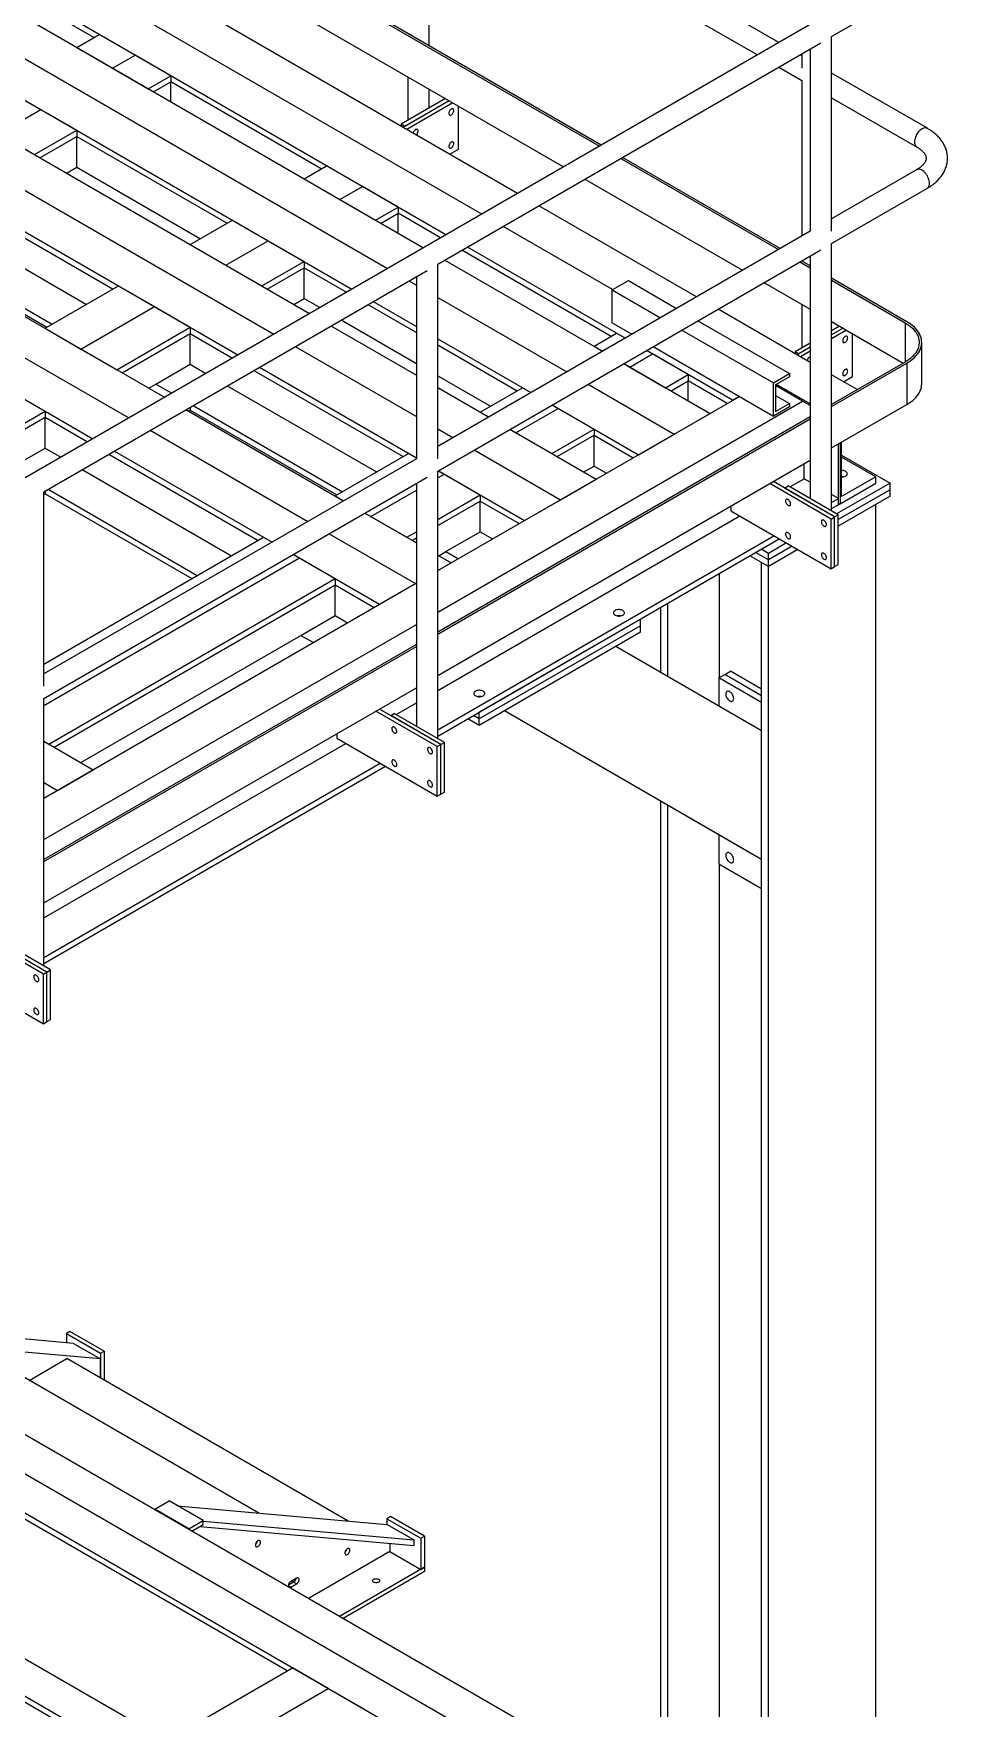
# Model space of a CAD drawing. Header units: millimetres. Extents: x 0 to 16187, y -20471 to 6290.
# Drawn here: x 3577.2 to 3649.4, y 1681.5 to 1813.7 of the extents above; entities that cross this region are included whole.
import ezdxf

# ---------------------------------------------------------------- set-up
doc = ezdxf.new("R2010")
doc.units = ezdxf.units.MM

msp = doc.modelspace()

# ---------------------------------------------------------------- linework, layer by layer
at = {"color": 7, "linetype": 'Continuous', "lineweight": 25}
for p, q in [((3526.53138, 1859.90276), (3621.93151, 1804.82944)), ((3622.07293, 1804.91108), (3526.6728, 1859.9844)), ((3526.53138, 1856.6366), (3619.10262, 1803.19636)), ((3615.47074, 1801.09971), (3523.84437, 1853.99449)), ((3612.64231, 1799.4669), (3521.01594, 1852.36167)), ((3609.81389, 1797.83408), (3523.84437, 1847.46323)), ((3522.06246, 1846.43455), (3608.03198, 1796.80541)), ((3519.23404, 1844.80174), (3605.20355, 1795.17259)), ((3516.40561, 1843.16892), (3602.37512, 1793.53978)), ((3513.06806, 1841.2422), (3599.03758, 1791.61305)), ((3510.23964, 1839.60938), (3596.20915, 1789.98024)), ((3507.41121, 1837.97656), (3593.38072, 1788.34742)), ((3501.61293, 1834.62929), (3587.58245, 1785.00015)), ((3498.78451, 1832.99647), (3584.75402, 1783.36733)), ((3495.95608, 1831.36366), (3581.92559, 1781.73451)), ((3636.10235, 1813.01009), (3608.49085, 1828.94986)), ((3607.64692, 1827.48797), (3634.41421, 1812.03555)), ((3608.49085, 1812.75185), (3608.49085, 1827.00078)), ((3581.99676, 1813.40264), (3565.02627, 1823.1995)), ((3646.99639, 1819.29908), (3467.58925, 1715.72955)), ((3640.27586, 1813.47033), (3647.84032, 1817.83719)), ((3580.63919, 1812.61893), (3582.4211, 1813.6476)), ((3585.24952, 1812.01479), (3582.4211, 1813.6476)), ((3609.16317, 1795.50935), (3639.4318, 1812.98306)), ((3640.27586, 1798.11413), (3640.27586, 1813.47033)), ((3580.63919, 1812.61893), (3583.46762, 1810.98611)), ((3583.46762, 1810.98611), (3585.24952, 1812.01479)), ((3588.07795, 1810.38197), (3585.24952, 1812.01479)), ((3637.91555, 1811.96335), (3637.79048, 1812.03555)), ((3637.91555, 1812.10774), (3637.91555, 1810.98889)), ((3638.58786, 1812.49586), (3638.58786, 1798.11413)), ((3583.46762, 1810.98611), (3586.29604, 1809.3533)), ((3586.29604, 1809.3533), (3588.07795, 1810.38197)), ((3588.07795, 1810.38197), (3588.07795, 1809.89205)), ((3606.80285, 1810.29687), (3606.80285, 1806.85528)), ((3636.10235, 1811.06101), (3637.91555, 1810.01427)), ((3647.84032, 1806.2339), (3640.27586, 1810.60077)), ((3574.98233, 1809.3533), (3577.81076, 1807.72048)), ((3586.72038, 1809.10833), (3588.07795, 1809.89205)), ((3588.07795, 1808.32462), (3588.07795, 1809.89205)), ((3599.95728, 1803.03426), (3588.07795, 1809.89205)), ((3608.49085, 1807.82975), (3608.49085, 1809.3224)), ((3637.91555, 1810.01427), (3637.91555, 1797.72601)), ((3574.47322, 1805.79376), (3577.81076, 1807.72048)), ((3577.81076, 1807.72048), (3580.63919, 1806.08766)), ((3609.78367, 1808.57607), (3606.27888, 1806.5528)), ((3610.06651, 1808.41279), (3606.43463, 1806.31615)), ((3610.06651, 1808.41279), (3606.56172, 1806.38952)), ((3610.34935, 1808.24951), (3606.71747, 1806.15287)), ((3610.80436, 1804.59279), (3610.80436, 1807.98684)), ((3640.27586, 1808.65168), (3646.99639, 1804.77201)), ((3606.56172, 1806.38952), (3606.27888, 1806.5528)), ((3606.27888, 1806.5528), (3606.27888, 1806.40606)), ((3574.47322, 1805.79376), (3577.30164, 1804.16094)), ((3577.30164, 1804.16094), (3580.63919, 1806.08766)), ((3577.72598, 1803.91598), (3580.63919, 1805.59774)), ((3580.63919, 1806.08766), (3580.63919, 1805.59774)), ((3580.63919, 1803.16394), (3580.63919, 1805.59774)), ((3580.63919, 1805.59774), (3592.51851, 1798.73995)), ((3610.11213, 1804.19317), (3610.80436, 1804.59279)), ((3623.61965, 1803.8549), (3636.07595, 1796.66403)), ((3636.21737, 1796.74567), (3623.76107, 1803.93654)), ((3579.83394, 1802.69908), (3580.63919, 1803.16394)), ((3580.63919, 1803.16394), (3590.41055, 1797.52305)), ((3598.5997, 1802.25054), (3600.38161, 1803.27922)), ((3603.21004, 1801.6464), (3600.38161, 1803.27922)), ((3646.99639, 1802.96827), (3640.27586, 1799.08859)), ((3598.5997, 1802.25054), (3601.42813, 1800.61773)), ((3601.42813, 1800.61773), (3603.21004, 1801.6464)), ((3606.03846, 1800.01359), (3603.21004, 1801.6464)), ((3620.79076, 1802.22182), (3633.24706, 1795.03095)), ((3640.27586, 1797.13951), (3647.84032, 1801.50638)), ((3571.64479, 1800.40538), (3583.52412, 1793.54759)), ((3601.42813, 1800.61773), (3604.25655, 1798.98491)), ((3604.25655, 1798.98491), (3606.03846, 1800.01359)), ((3606.03846, 1800.01359), (3606.03846, 1799.52366)), ((3629.61517, 1792.93431), (3617.15888, 1800.12517)), ((3589.6053, 1797.05819), (3592.94285, 1798.98491)), ((3592.94285, 1798.98491), (3595.77127, 1797.3521)), ((3604.68089, 1798.73995), (3606.03846, 1799.52366)), ((3606.03846, 1797.95624), (3606.03846, 1799.52366)), ((3609.38955, 1797.58912), (3606.03846, 1799.52366)), ((3622.97989, 1793.49914), (3614.33045, 1798.49236)), ((3571.64479, 1797.97158), (3581.41616, 1792.3307)), ((3589.6053, 1797.05819), (3592.43373, 1795.42537)), ((3592.43373, 1795.42537), (3595.77127, 1797.3521)), ((3595.77127, 1797.3521), (3598.5997, 1795.71928)), ((3638.58786, 1798.11413), (3609.16317, 1781.12761)), ((3640.27586, 1776.01955), (3640.27586, 1797.13951)), ((3568.94364, 1796.41224), (3578.71501, 1790.77136)), ((3595.26216, 1793.79256), (3598.5997, 1795.71928)), ((3598.5997, 1795.71928), (3598.5997, 1795.22936)), ((3609.16317, 1779.17853), (3639.4318, 1796.65224)), ((3609.72011, 1795.83087), (3622.17641, 1788.64)), ((3622.86754, 1789.80845), (3611.07769, 1796.61458)), ((3623.95832, 1789.66867), (3611.50202, 1796.85954)), ((3637.76408, 1795.68949), (3638.58786, 1795.21393)), ((3638.58786, 1795.37721), (3637.9055, 1795.77113)), ((3637.91555, 1795.77693), (3637.91555, 1795.76533)), ((3638.58786, 1796.16505), (3638.58786, 1776.99401)), ((3571.64479, 1794.36298), (3578.29067, 1790.52639)), ((3578.05047, 1777.54837), (3608.3191, 1795.02208)), ((3592.43373, 1795.42537), (3595.26216, 1793.79256)), ((3595.68649, 1793.54759), (3598.5997, 1795.22936)), ((3598.5997, 1792.79556), (3598.5997, 1795.22936)), ((3598.5997, 1795.22936), (3601.95079, 1793.29481)), ((3607.47517, 1794.53489), (3607.47517, 1780.15315)), ((3609.16317, 1780.15315), (3609.16317, 1795.50935)), ((3646.22476, 1790.96853), (3640.27586, 1794.40275)), ((3578.15017, 1790.44528), (3583.94845, 1793.79256)), ((3583.94845, 1793.79256), (3586.77688, 1792.15974)), ((3606.89169, 1794.19805), (3607.47517, 1793.86122)), ((3622.95246, 1793.4833), (3624.22525, 1794.21807)), ((3622.95246, 1793.4833), (3626.75931, 1791.28565)), ((3622.95246, 1790.87037), (3622.95246, 1793.4833)), ((3624.22525, 1794.21807), (3628.03211, 1792.02042)), ((3634.9352, 1794.05641), (3638.58786, 1791.94777)), ((3640.27586, 1794.23947), (3646.08334, 1790.88689)), ((3580.9786, 1788.81247), (3586.77688, 1792.15974)), ((3586.77688, 1792.15974), (3589.6053, 1790.52692)), ((3597.79445, 1792.3307), (3598.5997, 1792.79556)), ((3598.5997, 1792.79556), (3599.84283, 1792.07791)), ((3603.63893, 1792.32027), (3607.47517, 1790.10566)), ((3604.06326, 1792.56523), (3607.47517, 1790.59558)), ((3609.16317, 1792.88675), (3619.34798, 1787.00718)), ((3638.58786, 1787.75448), (3631.30331, 1791.95977)), ((3637.91555, 1792.33589), (3637.91555, 1788.89431)), ((3578.15017, 1790.44528), (3580.9786, 1788.81247)), ((3583.80703, 1787.17965), (3589.6053, 1790.52692)), ((3589.6053, 1790.52692), (3589.6053, 1790.037)), ((3600.72572, 1790.63851), (3607.47517, 1786.74214)), ((3601.53097, 1791.10337), (3607.47517, 1787.67186)), ((3622.95246, 1790.87037), (3624.4962, 1789.97919)), ((3629.72024, 1791.04588), (3636.95317, 1786.8704)), ((3640.27586, 1790.97331), (3645.94145, 1787.70263)), ((3640.89637, 1790.6151), (3640.27586, 1790.25689)), ((3641.17921, 1790.45181), (3640.27586, 1789.93032)), ((3646.08334, 1790.88689), (3646.08334, 1787.78454)), ((3584.23136, 1786.93469), (3589.6053, 1790.037)), ((3589.6053, 1787.6032), (3589.6053, 1790.037)), ((3589.6053, 1790.037), (3592.95639, 1788.10246)), ((3609.16317, 1789.62112), (3616.51956, 1785.37437)), ((3609.16317, 1789.1312), (3615.42877, 1785.51414)), ((3621.50996, 1789.02473), (3623.29187, 1790.05341)), ((3623.95832, 1789.66867), (3623.29187, 1790.05341)), ((3628.44745, 1790.31111), (3635.68038, 1786.13563)), ((3638.58786, 1789.28243), (3637.39158, 1788.59182)), ((3641.46205, 1790.28853), (3640.27586, 1789.60376)), ((3641.91706, 1786.63181), (3641.91706, 1790.02586)), ((3647.39633, 1786.06955), (3647.39633, 1789.33571)), ((3580.9786, 1788.81247), (3583.80703, 1787.17965)), ((3597.89729, 1789.0057), (3607.47517, 1783.4765)), ((3621.50996, 1789.02473), (3622.17641, 1788.64)), ((3624.33839, 1787.39192), (3626.1203, 1788.42059)), ((3626.1203, 1788.42059), (3625.64646, 1788.69413)), ((3632.45597, 1784.76308), (3625.64646, 1788.69413)), ((3628.94872, 1786.78778), (3626.1203, 1788.42059)), ((3626.18434, 1789.00465), (3635.68038, 1783.5227)), ((3637.67442, 1788.42854), (3637.39158, 1788.59182)), ((3637.39158, 1788.59182), (3637.39158, 1788.44508)), ((3638.58786, 1788.95586), (3637.54733, 1788.35517)), ((3638.58786, 1788.95586), (3637.67442, 1788.42854)), ((3638.58786, 1788.6293), (3637.83017, 1788.19189)), ((3646.08334, 1787.78454), (3640.27586, 1784.43195)), ((3586.90415, 1786.04386), (3589.6053, 1787.6032)), ((3589.6053, 1787.6032), (3590.84843, 1786.88556)), ((3594.64453, 1787.12792), (3606.43437, 1780.32178)), ((3595.06886, 1787.37288), (3607.47517, 1780.21087)), ((3609.16317, 1786.6974), (3613.32081, 1784.29724)), ((3623.86455, 1787.66546), (3624.33839, 1787.39192)), ((3623.86455, 1787.66546), (3630.67406, 1783.73441)), ((3624.33839, 1787.39192), (3627.16681, 1785.7591)), ((3627.16681, 1785.7591), (3628.94872, 1786.78778)), ((3628.94872, 1786.78778), (3628.94872, 1786.29785)), ((3635.68038, 1786.13563), (3636.95317, 1786.8704)), ((3636.95317, 1786.6091), (3635.85009, 1785.97231)), ((3636.95317, 1786.8704), (3636.95317, 1786.6091)), ((3640.27586, 1784.26867), (3646.22476, 1787.7029)), ((3642.30957, 1785.60599), (3640.27586, 1786.78002)), ((3641.22483, 1786.23219), (3641.91706, 1786.63181)), ((3646.22476, 1787.7029), (3646.22476, 1784.43673)), ((3575.32175, 1785.54683), (3578.15017, 1783.91402)), ((3586.33932, 1785.71779), (3586.90415, 1786.04386)), ((3586.90415, 1786.04386), (3588.14728, 1785.32622)), ((3592.53657, 1785.91102), (3604.32641, 1779.10488)), ((3609.16317, 1785.76768), (3613.18201, 1783.44764)), ((3612.51556, 1783.83238), (3615.85311, 1785.7591)), ((3615.85311, 1785.7591), (3616.51956, 1785.37437)), ((3621.03612, 1786.03264), (3627.84564, 1782.10159)), ((3627.59115, 1785.51414), (3628.94872, 1786.29785)), ((3628.94872, 1784.73043), (3628.94872, 1786.29785)), ((3632.03164, 1784.51812), (3628.94872, 1786.29785)), ((3635.68038, 1783.5227), (3635.68038, 1786.13563)), ((3635.85009, 1785.97231), (3635.85009, 1783.88196)), ((3638.58786, 1784.3419), (3635.85009, 1785.92238)), ((3637.98555, 1784.68961), (3635.85009, 1785.92238)), ((3635.85009, 1785.15556), (3636.95317, 1784.51876)), ((3638.58786, 1784.48885), (3635.93412, 1786.02082)), ((3555.52276, 1770.85149), (3578.15017, 1783.91402)), ((3578.15017, 1783.91402), (3578.15017, 1783.42409)), ((3589.27059, 1784.02561), (3601.72688, 1776.83474)), ((3589.4648, 1783.91349), (3589.6053, 1783.9946)), ((3589.6053, 1784.21883), (3589.6053, 1783.9946)), ((3589.6053, 1783.9946), (3601.20093, 1777.30058)), ((3589.83542, 1784.35168), (3601.62527, 1777.54554)), ((3609.16317, 1771.31643), (3632.99386, 1785.0736)), ((3609.16317, 1768.0508), (3637.98555, 1784.68961)), ((3612.51556, 1783.83238), (3613.18201, 1783.44764)), ((3615.34399, 1782.19956), (3618.68153, 1784.12628)), ((3618.20769, 1784.39983), (3618.68153, 1784.12628)), ((3618.20769, 1784.39983), (3625.01721, 1780.46878)), ((3618.68153, 1784.12628), (3621.50996, 1782.49347)), ((3632.99386, 1785.0736), (3632.45597, 1784.76308)), ((3636.95317, 1784.25747), (3635.68038, 1783.5227)), ((3635.85009, 1783.88196), (3636.95317, 1784.51876)), ((3636.95317, 1784.51876), (3636.95317, 1784.25747)), ((3638.58786, 1784.3419), (3637.98555, 1784.68961)), ((3640.27586, 1781.00251), (3646.22476, 1784.43673)), ((3555.94709, 1770.60653), (3578.15017, 1783.42409)), ((3578.15017, 1780.9903), (3578.15017, 1783.42409)), ((3578.15017, 1783.42409), (3581.50126, 1781.48955)), ((3638.58786, 1783.45749), (3609.16317, 1766.47098)), ((3609.16317, 1766.30769), (3638.58786, 1783.29421)), ((3609.16317, 1782.50204), (3610.35359, 1781.81483)), ((3614.87015, 1782.4731), (3615.34399, 1782.19956)), ((3614.87015, 1782.4731), (3621.67967, 1778.54205)), ((3618.17242, 1780.56675), (3621.50996, 1782.49347)), ((3621.50996, 1782.49347), (3621.50996, 1782.00354)), ((3627.84564, 1782.10159), (3630.67406, 1783.73441)), ((3586.44216, 1782.39279), (3598.89846, 1775.20192)), ((3615.34399, 1782.19956), (3618.17242, 1780.56675)), ((3618.59675, 1780.32178), (3621.50996, 1782.00354)), ((3621.50996, 1779.56975), (3621.50996, 1782.00354)), ((3621.50996, 1782.00354), (3624.59288, 1780.22381)), ((3625.01721, 1780.46878), (3627.84564, 1782.10159)), ((3640.81398, 1776.52446), (3640.81398, 1781.31315)), ((3640.94125, 1781.38663), (3640.94125, 1776.59794)), ((3641.06853, 1777.16134), (3641.06853, 1781.46011)), ((3575.44902, 1779.43096), (3578.15017, 1780.9903)), ((3607.47517, 1780.15315), (3578.05047, 1763.16663)), ((3578.15017, 1780.9903), (3579.3933, 1780.27265)), ((3583.1894, 1780.51501), (3594.97924, 1773.70888)), ((3583.61373, 1780.75997), (3596.07003, 1773.56911)), ((3601.06043, 1777.21947), (3606.85871, 1780.56675)), ((3606.85871, 1780.56675), (3607.47517, 1780.21087)), ((3609.16317, 1763.04153), (3638.58786, 1780.02805)), ((3612.04172, 1780.84029), (3618.85124, 1776.90924)), ((3641.06853, 1780.44322), (3644.90105, 1778.23076)), ((3643.76968, 1778.72068), (3641.06853, 1780.28002)), ((3578.05047, 1761.21755), (3608.3191, 1778.69126)), ((3581.08144, 1779.29811), (3592.87129, 1772.49198)), ((3609.16317, 1758.05857), (3609.16317, 1779.17853)), ((3609.16317, 1778.63145), (3609.68713, 1778.93393)), ((3609.2133, 1779.20747), (3609.68713, 1778.93393)), ((3609.2133, 1779.20747), (3616.02281, 1775.27642)), ((3609.68713, 1778.93393), (3612.51556, 1777.30111)), ((3618.85124, 1776.90924), (3621.67967, 1778.54205)), ((3620.70471, 1779.10488), (3621.50996, 1779.56975)), ((3621.50996, 1779.56975), (3622.48492, 1779.00691)), ((3636.98212, 1777.92099), (3638.11283, 1778.57373)), ((3638.11283, 1778.57373), (3638.11283, 1779.75382)), ((3638.58786, 1778.29949), (3638.11283, 1778.57373)), ((3643.76968, 1778.72068), (3641.06853, 1777.16134)), ((3643.76968, 1778.23076), (3643.76968, 1778.72068)), ((3578.05047, 1762.19217), (3578.05047, 1777.54837)), ((3578.05047, 1777.32413), (3578.15017, 1777.38169)), ((3578.15017, 1777.60593), (3578.15017, 1777.38169)), ((3578.15017, 1777.38169), (3589.7458, 1770.68768)), ((3578.38029, 1777.73877), (3590.17014, 1770.93264)), ((3601.06043, 1777.21947), (3601.72688, 1776.83474)), ((3603.88886, 1775.58666), (3607.47517, 1777.65699)), ((3607.47517, 1778.20407), (3607.47517, 1759.03303)), ((3609.16317, 1775.36582), (3612.51556, 1777.30111)), ((3612.51556, 1777.30111), (3612.51556, 1776.81119)), ((3640.23415, 1775.39051), (3635.39434, 1778.18447)), ((3640.51699, 1775.55379), (3635.67718, 1778.34775)), ((3636.55719, 1777.83973), (3636.84004, 1778.00301)), ((3640.51699, 1775.55379), (3636.55719, 1777.83973)), ((3640.79983, 1775.71707), (3636.84004, 1778.00301)), ((3640.81398, 1777.01439), (3640.27586, 1777.32503)), ((3644.90105, 1778.23076), (3640.67329, 1775.79012)), ((3644.90105, 1777.70817), (3640.79983, 1775.34059)), ((3644.90105, 1777.18558), (3640.79983, 1774.818)), ((3640.94125, 1776.59794), (3643.76968, 1778.23076)), ((3644.90105, 1777.70817), (3644.90105, 1778.23076)), ((3644.90105, 1777.18558), (3644.90105, 1777.70817)), ((3603.41502, 1775.8602), (3603.88886, 1775.58666)), ((3603.41502, 1775.8602), (3607.47517, 1773.51633)), ((3609.16317, 1774.87589), (3612.51556, 1776.81119)), ((3612.51556, 1774.37739), (3612.51556, 1776.81119)), ((3612.51556, 1776.81119), (3615.59848, 1775.03146)), ((3616.02281, 1775.27642), (3618.85124, 1776.90924)), ((3632.31455, 1776.40654), (3632.31455, 1776.043)), ((3632.31455, 1776.043), (3640.23415, 1771.47111)), ((3640.27586, 1776.70374), (3640.81398, 1777.01439)), ((3640.27586, 1776.21382), (3640.81398, 1776.52446)), ((3640.81398, 1776.52446), (3640.81398, 1777.01439)), ((3640.94125, 1776.59794), (3640.81398, 1776.52446)), ((3643.76968, 1665.35215), (3643.76968, 1776.53246)), ((3603.88886, 1775.58666), (3606.71729, 1773.95384)), ((3609.16317, 1761.86144), (3633.02177, 1775.63472)), ((3640.23415, 1775.39051), (3640.51699, 1775.55379)), ((3640.23415, 1771.47111), (3640.23415, 1775.39051)), ((3640.51699, 1775.55379), (3640.79983, 1775.71707)), ((3640.51699, 1771.63439), (3640.51699, 1775.55379)), ((3640.79983, 1771.79767), (3640.79983, 1775.71707)), ((3578.05047, 1763.9361), (3595.40358, 1773.95384)), ((3595.40358, 1773.95384), (3596.07003, 1773.56911)), ((3600.58659, 1774.22738), (3607.39611, 1770.29633)), ((3606.71729, 1773.95384), (3607.47517, 1774.39135)), ((3607.14162, 1773.70888), (3607.47517, 1773.90143)), ((3609.16317, 1758.74276), (3635.72292, 1774.07539)), ((3609.16317, 1758.25284), (3636.14725, 1773.83042)), ((3609.81441, 1772.81805), (3612.51556, 1774.37739)), ((3612.51556, 1774.37739), (3613.49052, 1773.81456)), ((3636.71294, 1773.50386), (3635.2844, 1772.67918)), ((3637.16556, 1773.24257), (3635.2844, 1772.1566)), ((3578.05047, 1760.67047), (3598.23201, 1772.32102)), ((3597.75817, 1772.59457), (3598.23201, 1772.32102)), ((3597.75817, 1772.59457), (3604.56768, 1768.66352)), ((3598.23201, 1772.32102), (3601.06043, 1770.68821)), ((3609.16317, 1772.54186), (3610.22454, 1771.92915)), ((3609.16317, 1771.31643), (3610.22454, 1771.92915)), ((3609.24958, 1772.49198), (3609.81441, 1772.81805)), ((3609.81441, 1772.81805), (3610.78937, 1772.25522)), ((3635.2844, 1771.63401), (3633.81347, 1772.48316)), ((3635.2844, 1772.1566), (3634.26609, 1772.74445)), ((3635.2844, 1772.67918), (3634.71871, 1773.00574)), ((3634.747, 1660.76394), (3634.747, 1771.94424)), ((3637.61818, 1772.98127), (3635.2844, 1771.63401)), ((3635.2844, 1772.1566), (3635.2844, 1772.67918)), ((3635.2844, 1771.63401), (3635.2844, 1772.1566)), ((3578.43302, 1757.62568), (3601.06043, 1770.68821)), ((3601.06043, 1770.68821), (3601.06043, 1770.19828)), ((3631.4236, 1762.88778), (3631.4236, 1771.10351)), ((3635.2844, 1660.45371), (3635.2844, 1771.63401)), ((3640.23415, 1771.47111), (3640.51699, 1771.63439)), ((3640.51699, 1771.63439), (3640.79983, 1771.79767)), ((3578.05047, 1753.35545), (3607.47517, 1770.34197)), ((3578.85735, 1757.38072), (3601.06043, 1770.19828)), ((3601.06043, 1767.76448), (3601.06043, 1770.19828)), ((3601.06043, 1770.19828), (3604.14335, 1768.41855)), ((3604.56768, 1768.66352), (3607.39611, 1770.29633)), ((3607.39611, 1770.29633), (3607.47517, 1770.34197)), ((3626.79912, 1763.26063), (3626.79912, 1768.43386)), ((3627.33652, 1762.9503), (3627.33652, 1768.74409)), ((3578.05047, 1750.08982), (3607.47517, 1767.07634)), ((3598.35928, 1766.20514), (3601.06043, 1767.76448)), ((3601.06043, 1767.76448), (3602.03539, 1767.20165)), ((3625.17277, 1767.49499), (3612.44485, 1760.14732)), ((3625.17277, 1766.9724), (3612.44485, 1759.62473)), ((3625.17277, 1766.9724), (3625.17277, 1767.49499)), ((3625.17277, 1766.44982), (3625.17277, 1766.9724)), ((3607.47517, 1765.49651), (3578.05047, 1748.51)), ((3578.05047, 1748.34672), (3607.47517, 1765.33323)), ((3580.96531, 1756.16382), (3598.35928, 1766.20514)), ((3598.35928, 1766.20514), (3599.33424, 1765.64231)), ((3625.17277, 1766.44982), (3612.44485, 1759.10214)), ((3634.747, 1758.67093), (3623.22431, 1765.32499)), ((3631.38117, 1762.86329), (3631.83372, 1763.12454)), ((3631.38117, 1762.86329), (3631.38117, 1760.61461)), ((3634.747, 1760.92024), (3631.38117, 1762.86329)), ((3631.83372, 1763.12454), (3632.28627, 1763.38579)), ((3634.747, 1761.44274), (3631.83372, 1763.12454)), ((3634.747, 1761.96524), (3632.28627, 1763.38579)), ((3578.05047, 1745.08055), (3607.47517, 1762.06707)), ((3578.05047, 1740.09759), (3578.05047, 1761.21755)), ((3609.12145, 1757.42953), (3604.28164, 1760.22349)), ((3609.40429, 1757.59281), (3604.56449, 1760.38677)), ((3605.44449, 1759.87875), (3605.72734, 1760.04203)), ((3609.68713, 1757.75609), (3605.72734, 1760.04203)), ((3605.86942, 1759.96001), (3607.47517, 1760.88698)), ((3612.44485, 1759.62473), (3612.44485, 1760.14732)), ((3633.50249, 1749.22726), (3614.42394, 1760.24465)), ((3634.747, 1748.50901), (3614.42431, 1760.24486)), ((3609.40429, 1757.59281), (3605.44449, 1759.87875)), ((3612.44485, 1759.10214), (3611.53961, 1759.62473)), ((3612.44485, 1759.62473), (3611.99223, 1759.88602)), ((3612.44485, 1759.10214), (3612.44485, 1759.62473)), ((3578.05047, 1757.84652), (3578.43302, 1757.62568)), ((3578.05047, 1757.84652), (3581.94026, 1755.60099)), ((3578.05047, 1743.90047), (3601.90908, 1757.67375)), ((3601.20185, 1758.44556), (3601.20185, 1758.08202)), ((3601.20185, 1758.08202), (3609.12145, 1753.51013)), ((3609.12145, 1757.42953), (3609.40429, 1757.59281)), ((3609.12145, 1753.51013), (3609.12145, 1757.42953)), ((3609.40429, 1757.59281), (3609.68713, 1757.75609)), ((3609.40429, 1753.67341), (3609.40429, 1757.59281)), ((3609.68713, 1753.83669), (3609.68713, 1757.75609)), ((3578.05047, 1740.78179), (3604.61022, 1756.11441)), ((3578.05047, 1740.29186), (3605.03456, 1755.86944)), ((3579.11184, 1753.96817), (3581.94026, 1755.60099)), ((3578.05047, 1754.58089), (3579.11184, 1753.96817)), ((3578.05047, 1753.35545), (3579.11184, 1753.96817)), ((3609.12145, 1753.51013), (3609.40429, 1753.67341)), ((3609.40429, 1753.67341), (3609.68713, 1753.83669)), ((3626.79912, 1665.35215), (3626.79912, 1753.09829)), ((3627.33652, 1665.04192), (3627.33652, 1752.78796)), ((3631.38117, 1750.45227), (3631.38117, 1748.16556)), ((3631.38117, 1748.16556), (3634.747, 1746.22251)), ((3631.4236, 1667.40134), (3631.4236, 1748.14106)), ((3634.747, 1748.50882), (3633.50249, 1749.22726)), ((3578.00875, 1739.46855), (3573.16894, 1742.26251)), ((3578.29159, 1739.63183), (3573.45179, 1742.42579)), ((3578.29159, 1739.63183), (3574.3318, 1741.91777)), ((3578.57444, 1739.79511), (3574.61464, 1742.08105)), ((3570.08916, 1740.12104), (3578.00875, 1735.54915)), ((3578.00875, 1739.46855), (3578.29159, 1739.63183)), ((3578.00875, 1735.54915), (3578.00875, 1739.46855)), ((3578.29159, 1739.63183), (3578.57444, 1739.79511)), ((3578.29159, 1735.71243), (3578.29159, 1739.63183)), ((3578.57444, 1735.87572), (3578.57444, 1739.79511)), ((3578.00875, 1735.54915), (3578.29159, 1735.71243)), ((3578.29159, 1735.71243), (3578.57444, 1735.87572)), ((3626.79912, 1674.10388), (3550.51615, 1718.1411)), ((3626.79912, 1670.995), (3549.16993, 1715.80937)), ((3626.79912, 1667.88612), (3547.82371, 1713.47765)), ((3580.39312, 1710.3064), (3563.86717, 1711.78407)), ((3580.11027, 1711.25351), (3579.82743, 1711.09022)), ((3579.82743, 1711.09022), (3582.51444, 1709.53905)), ((3579.82743, 1711.09022), (3579.82743, 1710.35698)), ((3582.79728, 1709.70233), (3580.11027, 1711.25351)), ((3582.51444, 1709.08179), (3565.31902, 1710.61932)), ((3595.02331, 1696.92401), (3572.79777, 1709.75453)), ((3580.39312, 1710.3064), (3582.51444, 1709.08179)), ((3576.88092, 1707.39738), (3579.86884, 1709.12227)), ((3602.09438, 1696.29175), (3579.86884, 1709.12227)), ((3582.51444, 1709.53905), (3582.79728, 1709.70233)), ((3582.51444, 1709.53905), (3582.51444, 1707.59501)), ((3582.51444, 1707.59501), (3582.51444, 1709.08179)), ((3582.79728, 1709.70233), (3582.79728, 1707.43172)), ((3597.2731, 1684.45753), (3563.91187, 1703.71656)), ((3586.81506, 1697.23028), (3587.94643, 1697.8834)), ((3590.63344, 1696.33223), (3587.94643, 1697.8834)), ((3589.50207, 1695.6791), (3586.81506, 1697.23028)), ((3586.81506, 1697.23028), (3586.81506, 1697.18618)), ((3588.6159, 1697.49692), (3605.14185, 1696.01926)), ((3605.4247, 1696.6398), (3605.14185, 1696.47652)), ((3608.1117, 1695.08862), (3605.4247, 1696.6398)), ((3587.73085, 1678.9489), (3559.6172, 1695.17857)), ((3589.50207, 1695.6791), (3590.63344, 1696.33223)), ((3589.50207, 1695.63501), (3589.50207, 1695.6791)), ((3589.74677, 1695.49375), (3590.63344, 1696.00561)), ((3590.39685, 1695.86903), (3607.26317, 1694.36093)), ((3590.63344, 1696.00561), (3590.63344, 1696.33223)), ((3590.63344, 1696.28159), (3607.26317, 1694.79464)), ((3605.14185, 1696.47652), (3607.82886, 1694.92534)), ((3605.14185, 1696.47652), (3605.14185, 1696.01926)), ((3607.26317, 1694.79464), (3605.14185, 1696.01926)), ((3605.38227, 1693.88811), (3598.95519, 1690.17784)), ((3605.38227, 1694.52911), (3605.38227, 1693.88811)), ((3605.38227, 1693.88811), (3607.82886, 1692.47572)), ((3607.26317, 1694.79464), (3607.26317, 1694.36093)), ((3607.82886, 1694.92534), (3608.1117, 1695.08862)), ((3607.82886, 1694.92534), (3607.82886, 1692.47572)), ((3608.1117, 1695.08862), (3608.1117, 1692.639)), ((3584.75528, 1677.23114), (3556.64163, 1693.46081)), ((3585.16547, 1677.46794), (3557.05182, 1693.6976)), ((3608.1117, 1692.639), (3601.40178, 1688.76545)), ((3607.82886, 1692.47572), (3608.1117, 1692.639)), ((3608.1117, 1692.639), (3608.1117, 1692.31239)), ((3597.77278, 1691.47123), (3597.36725, 1691.23712)), ((3598.0132, 1691.7897), (3597.56065, 1691.52845)), ((3597.56065, 1691.07119), (3598.0132, 1691.33244)), ((3598.0132, 1691.33244), (3597.77278, 1691.47123)), ((3608.1117, 1692.31239), (3601.68467, 1688.60214)), ((3597.56065, 1691.07119), (3597.36266, 1691.18549)), ((3569.2972, 1668.30738), (3597.68329, 1684.69433)), ((3600.51172, 1683.06151), (3597.68329, 1684.69433)), ((3572.12562, 1666.67457), (3600.51172, 1683.06151)), ((3603.34014, 1681.42869), (3600.51172, 1683.06151))]:
    msp.add_line(p, q, dxfattribs=at)
at = {"color": 7, "linetype": 'Continuous', "lineweight": 25, "flags": 128}
for points in [[(3610.43667, 1807.64668), (3610.4317, 1807.69469), (3610.41706, 1807.73456), (3610.39347, 1807.7643), (3610.36212, 1807.7824), (3610.32458, 1807.78797), (3610.28274, 1807.78072), (3610.23868, 1807.76102), (3610.19462, 1807.72985), (3610.15277, 1807.68879), (3610.11523, 1807.63988), (3610.08388, 1807.58558), (3610.0603, 1807.52861), (3610.04565, 1807.47183), (3610.04069, 1807.41809), (3610.04565, 1807.37008), (3610.0603, 1807.33021), (3610.08388, 1807.30048), (3610.11523, 1807.28237), (3610.15277, 1807.27681), (3610.19462, 1807.28405), (3610.23868, 1807.30376), (3610.28274, 1807.33492), (3610.32458, 1807.37599), (3610.36212, 1807.4249), (3610.39347, 1807.4792), (3610.41706, 1807.53617), (3610.4317, 1807.59294), (3610.43667, 1807.64668)], [(3647.84037, 1806.23387), (3647.84035, 1806.23388), (3647.78166, 1806.25944), (3647.71675, 1806.27205), (3647.64674, 1806.2715), (3647.57282, 1806.2578), (3647.49625, 1806.23119), (3647.41835, 1806.19211)], [(3607.60824, 1806.01387), (3607.60328, 1806.06188), (3607.58863, 1806.10175), (3607.56505, 1806.13148), (3607.5337, 1806.14959), (3607.49616, 1806.15515), (3607.45431, 1806.1479), (3607.41025, 1806.1282), (3607.36619, 1806.09704), (3607.32435, 1806.05597), (3607.28681, 1806.00706), (3607.25546, 1805.95276), (3607.23187, 1805.89579), (3607.22198, 1805.86162)], [(3610.43667, 1805.03375), (3610.4317, 1805.08176), (3610.41706, 1805.12163), (3610.39347, 1805.15137), (3610.36212, 1805.16947), (3610.32458, 1805.17504), (3610.28274, 1805.16779), (3610.23868, 1805.14809), (3610.19462, 1805.11692), (3610.15277, 1805.07585), (3610.11523, 1805.02694), (3610.08388, 1804.97264), (3610.0603, 1804.91568), (3610.04565, 1804.8589), (3610.04069, 1804.80516), (3610.04565, 1804.75715), (3610.0603, 1804.71728), (3610.08388, 1804.68755), (3610.11523, 1804.66944), (3610.15277, 1804.66387), (3610.19462, 1804.67112), (3610.23868, 1804.69082), (3610.28274, 1804.72199), (3610.32458, 1804.76306), (3610.36212, 1804.81197), (3610.39347, 1804.86627), (3610.41706, 1804.92323), (3610.4317, 1804.98001), (3610.43667, 1805.03375)], [(3647.41835, 1806.19211), (3647.34045, 1806.14125), (3647.26389, 1806.07946), (3647.18997, 1806.00781), (3647.11995, 1805.92752), (3647.05505, 1805.83997), (3646.99635, 1805.74665), (3646.94488, 1805.64916), (3646.90151, 1805.54917), (3646.86698, 1805.44839), (3646.84189, 1805.34854), (3646.82666, 1805.25133), (3646.82155, 1805.15843), (3646.82666, 1805.07142), (3646.84189, 1804.9918), (3646.86698, 1804.92093), (3646.90151, 1804.86001), (3646.94488, 1804.81009), (3646.99633, 1804.77204)], [(3647.41835, 1802.92648), (3647.34045, 1802.96556), (3647.26389, 1802.99217), (3647.18997, 1803.00587), (3647.11995, 1803.00641), (3647.05505, 1802.9938), (3646.99639, 1802.96827)], [(3647.84032, 1801.50638), (3647.84035, 1801.5064), (3647.89182, 1801.54446), (3647.9352, 1801.59437), (3647.96972, 1801.65529), (3647.99482, 1801.72617), (3648.01005, 1801.80579), (3648.01515, 1801.8928), (3648.01005, 1801.9857), (3647.99482, 1802.0829), (3647.96972, 1802.18275), (3647.9352, 1802.28354), (3647.89182, 1802.38353), (3647.84035, 1802.48102), (3647.78166, 1802.57434), (3647.71675, 1802.66189), (3647.64674, 1802.74218), (3647.57282, 1802.81383), (3647.49625, 1802.87562), (3647.41835, 1802.92648)], [(3646.08334, 1790.88689), (3646.24675, 1790.78643), (3646.39892, 1790.68024), (3646.53924, 1790.56875), (3646.66715, 1790.45239), (3646.78215, 1790.33163), (3646.8838, 1790.20693), (3646.97168, 1790.0788), (3647.04545, 1789.94773), (3647.10481, 1789.81425), (3647.14955, 1789.67888), (3647.17946, 1789.54216), (3647.19445, 1789.40462), (3647.19445, 1789.26681), (3647.17946, 1789.12927), (3647.14955, 1788.99254), (3647.10481, 1788.85717), (3647.04545, 1788.72369), (3646.97168, 1788.59262), (3646.8838, 1788.46449), (3646.78215, 1788.3398), (3646.66715, 1788.21903), (3646.53924, 1788.10267), (3646.39892, 1787.99118), (3646.24675, 1787.885), (3646.08334, 1787.78454)], [(3646.22476, 1787.7029), (3646.39037, 1787.80446), (3646.54506, 1787.91161), (3646.68826, 1788.02396), (3646.81945, 1788.1411), (3646.93815, 1788.2626), (3647.04393, 1788.38801), (3647.13639, 1788.51688), (3647.21521, 1788.64873), (3647.2801, 1788.7831), (3647.33081, 1788.91948), (3647.36716, 1789.05737), (3647.38903, 1789.19629), (3647.39633, 1789.33571), (3647.38903, 1789.47513), (3647.36716, 1789.61405), (3647.33081, 1789.75195), (3647.2801, 1789.88833), (3647.21521, 1790.02269), (3647.13639, 1790.15455), (3647.04393, 1790.28342), (3646.93815, 1790.40883), (3646.81945, 1790.53032), (3646.68826, 1790.64746), (3646.54506, 1790.75981), (3646.39037, 1790.86696), (3646.22476, 1790.96853)], [(3641.54937, 1789.68571), (3641.5444, 1789.73372), (3641.52976, 1789.77359), (3641.50617, 1789.80332), (3641.47482, 1789.82142), (3641.43728, 1789.82699), (3641.39543, 1789.81974), (3641.35138, 1789.80004), (3641.30732, 1789.76887), (3641.26547, 1789.72781), (3641.22793, 1789.6789), (3641.19658, 1789.6246), (3641.17299, 1789.56763), (3641.15835, 1789.51085), (3641.15339, 1789.45711), (3641.15835, 1789.4091), (3641.17299, 1789.36923), (3641.19658, 1789.3395), (3641.22793, 1789.32139), (3641.26547, 1789.31583), (3641.30732, 1789.32308), (3641.35138, 1789.34278), (3641.39543, 1789.37394), (3641.43728, 1789.41501), (3641.47482, 1789.46392), (3641.50617, 1789.51822), (3641.52976, 1789.57519), (3641.5444, 1789.63196), (3641.54937, 1789.68571)], [(3641.54937, 1787.07277), (3641.5444, 1787.12078), (3641.52976, 1787.16066), (3641.50617, 1787.19039), (3641.47482, 1787.20849), (3641.43728, 1787.21406), (3641.39543, 1787.20681), (3641.35138, 1787.18711), (3641.30732, 1787.15594), (3641.26547, 1787.11488), (3641.22793, 1787.06597), (3641.19658, 1787.01167), (3641.17299, 1786.9547), (3641.15835, 1786.89792), (3641.15339, 1786.84418), (3641.15835, 1786.79617), (3641.17299, 1786.7563), (3641.19658, 1786.72657), (3641.22793, 1786.70846), (3641.26547, 1786.7029), (3641.30732, 1786.71015), (3641.35138, 1786.72985), (3641.39543, 1786.76101), (3641.43728, 1786.80208), (3641.47482, 1786.85099), (3641.50617, 1786.90529), (3641.52976, 1786.96226), (3641.5444, 1787.01903), (3641.54937, 1787.07277)], [(3646.22476, 1784.43673), (3646.39037, 1784.5383), (3646.54506, 1784.64545), (3646.68826, 1784.7578), (3646.81945, 1784.87494), (3646.93815, 1784.99643), (3647.04393, 1785.12184), (3647.13639, 1785.25071), (3647.21521, 1785.38257), (3647.2801, 1785.51693), (3647.33081, 1785.65331), (3647.36716, 1785.79121), (3647.38903, 1785.93013), (3647.39633, 1786.06955)], [(3641.06853, 1778.71173), (3641.0728, 1778.71166), (3641.15151, 1778.71472), (3641.228, 1778.72585), (3641.29982, 1778.74468), (3641.36466, 1778.77062), (3641.42044, 1778.80282), (3641.46536, 1778.84025), (3641.49798, 1778.88171), (3641.51726, 1778.92587), (3641.52257, 1778.9713), (3641.51373, 1779.01655), (3641.49105, 1779.06017), (3641.45523, 1779.10074), (3641.40745, 1779.13697), (3641.34922, 1779.1677), (3641.28243, 1779.19193), (3641.20922, 1779.20888), (3641.13194, 1779.21801), (3641.06853, 1779.21948)], [(3641.06853, 1778.72955), (3641.13194, 1778.72809), (3641.19904, 1778.72064)], [(3637.03803, 1776.58236), (3637.03306, 1776.6361), (3637.01842, 1776.69287), (3636.99483, 1776.74984), (3636.96348, 1776.80414), (3636.92594, 1776.85305), (3636.88409, 1776.89412), (3636.84004, 1776.92528), (3636.79598, 1776.94499), (3636.75413, 1776.95223), (3636.71659, 1776.94667), (3636.68524, 1776.92856), (3636.66165, 1776.89883), (3636.64701, 1776.85896), (3636.64205, 1776.81095), (3636.64701, 1776.75721), (3636.66165, 1776.70043), (3636.68524, 1776.64346), (3636.71659, 1776.58916), (3636.75413, 1776.54025), (3636.79598, 1776.49919), (3636.84004, 1776.46802), (3636.88409, 1776.44832), (3636.92594, 1776.44107), (3636.96348, 1776.44664), (3636.99483, 1776.46474), (3637.01842, 1776.49447), (3637.03306, 1776.53435), (3637.03803, 1776.58236)], [(3639.86645, 1774.94954), (3639.86149, 1775.00328), (3639.84685, 1775.06006), (3639.82326, 1775.11702), (3639.79191, 1775.17132), (3639.75437, 1775.22023), (3639.71252, 1775.2613), (3639.66846, 1775.29247), (3639.62441, 1775.31217), (3639.58256, 1775.31942), (3639.54502, 1775.31385), (3639.51367, 1775.29575), (3639.49008, 1775.26601), (3639.47544, 1775.22614), (3639.47047, 1775.17813), (3639.47544, 1775.12439), (3639.49008, 1775.06761), (3639.51367, 1775.01065), (3639.54502, 1774.95635), (3639.58256, 1774.90744), (3639.62441, 1774.86637), (3639.66846, 1774.8352), (3639.71252, 1774.8155), (3639.75437, 1774.80825), (3639.79191, 1774.81382), (3639.82326, 1774.83193), (3639.84685, 1774.86166), (3639.86149, 1774.90153), (3639.86645, 1774.94954)], [(3637.03803, 1773.96942), (3637.03306, 1774.02317), (3637.01842, 1774.07994), (3636.99483, 1774.13691), (3636.96348, 1774.19121), (3636.92594, 1774.24012), (3636.88409, 1774.28119), (3636.84004, 1774.31235), (3636.79598, 1774.33205), (3636.75413, 1774.3393), (3636.71659, 1774.33374), (3636.68524, 1774.31563), (3636.66165, 1774.2859), (3636.64701, 1774.24603), (3636.64205, 1774.19802), (3636.64701, 1774.14428), (3636.66165, 1774.0875), (3636.68524, 1774.03053), (3636.71659, 1773.97623), (3636.75413, 1773.92732), (3636.79598, 1773.88626), (3636.84004, 1773.85509), (3636.88409, 1773.83539), (3636.92594, 1773.82814), (3636.96348, 1773.83371), (3636.99483, 1773.85181), (3637.01842, 1773.88154), (3637.03306, 1773.92142), (3637.03803, 1773.96942)], [(3639.86645, 1772.33661), (3639.86149, 1772.39035), (3639.84685, 1772.44713), (3639.82326, 1772.50409), (3639.79191, 1772.55839), (3639.75437, 1772.6073), (3639.71252, 1772.64837), (3639.66846, 1772.67954), (3639.62441, 1772.69924), (3639.58256, 1772.70649), (3639.54502, 1772.70092), (3639.51367, 1772.68282), (3639.49008, 1772.65308), (3639.47544, 1772.61321), (3639.47047, 1772.5652), (3639.47544, 1772.51146), (3639.49008, 1772.45468), (3639.51367, 1772.39772), (3639.54502, 1772.34342), (3639.58256, 1772.29451), (3639.62441, 1772.25344), (3639.66846, 1772.22227), (3639.71252, 1772.20257), (3639.75437, 1772.19532), (3639.79191, 1772.20089), (3639.82326, 1772.219), (3639.84685, 1772.24873), (3639.86149, 1772.2886), (3639.86645, 1772.33661)], [(3623.78684, 1768.16452), (3623.72629, 1768.19371), (3623.65768, 1768.21618), (3623.58323, 1768.23122), (3623.50532, 1768.23835), (3623.42645, 1768.23732), (3623.34917, 1768.22819), (3623.27596, 1768.21124), (3623.20917, 1768.18701), (3623.15094, 1768.15629), (3623.10316, 1768.12005), (3623.06735, 1768.07948), (3623.04466, 1768.03587), (3623.03583, 1767.99061), (3623.04113, 1767.94518), (3623.06041, 1767.90102), (3623.09303, 1767.85956), (3623.13795, 1767.82213), (3623.19373, 1767.78993), (3623.25857, 1767.76399), (3623.33039, 1767.74516), (3623.40689, 1767.73404), (3623.48559, 1767.73097), (3623.56398, 1767.73607), (3623.63953, 1767.74917), (3623.70981, 1767.76984), (3623.77257, 1767.79743), (3623.82579, 1767.83104), (3623.86776, 1767.8696), (3623.89713, 1767.91186), (3623.91295, 1767.95647), (3623.91472, 1768.002), (3623.90238, 1768.04698), (3623.87633, 1768.08996), (3623.8374, 1768.12957), (3623.78684, 1768.16452)], [(3612.75598, 1761.79654), (3612.69542, 1761.82573), (3612.62682, 1761.8482), (3612.55236, 1761.86324), (3612.47445, 1761.87036), (3612.39559, 1761.86934), (3612.31831, 1761.86021), (3612.2451, 1761.84325), (3612.1783, 1761.81903), (3612.12008, 1761.7883), (3612.07229, 1761.75207), (3612.03648, 1761.7115), (3612.01379, 1761.66788), (3612.00496, 1761.62263), (3612.01027, 1761.5772), (3612.02954, 1761.53304), (3612.06217, 1761.49158), (3612.10709, 1761.45414), (3612.16287, 1761.42194), (3612.22771, 1761.39601), (3612.29953, 1761.37718), (3612.37602, 1761.36605), (3612.45472, 1761.36299), (3612.53311, 1761.36809), (3612.60866, 1761.38118), (3612.67895, 1761.40186), (3612.74171, 1761.42944), (3612.79493, 1761.46306), (3612.83689, 1761.50161), (3612.86626, 1761.54388), (3612.88208, 1761.58849), (3612.88385, 1761.63402), (3612.87151, 1761.679), (3612.84546, 1761.72198), (3612.80653, 1761.76158), (3612.75598, 1761.79654)], [(3632.2297, 1761.03432), (3632.28525, 1761.00802), (3632.33902, 1760.99412), (3632.38928, 1760.99305), (3632.4344, 1761.00486), (3632.47295, 1761.02917), (3632.50368, 1761.06518), (3632.5256, 1761.11176), (3632.53801, 1761.16739), (3632.54051, 1761.23029), (3632.53303, 1761.29844), (3632.51579, 1761.36965), (3632.48936, 1761.44163), (3632.45458, 1761.51206), (3632.41257, 1761.57869), (3632.36469, 1761.63937), (3632.31247, 1761.69215), (3632.25759, 1761.73533), (3632.20181, 1761.76753), (3632.14693, 1761.78771), (3632.09471, 1761.79523), (3632.04682, 1761.78983), (3632.00482, 1761.7717), (3631.97004, 1761.74142), (3631.94361, 1761.69996), (3631.92637, 1761.64865), (3631.91889, 1761.58915), (3631.92139, 1761.52335), (3631.9338, 1761.45339), (3631.95572, 1761.38151), (3631.98645, 1761.31002), (3632.025, 1761.24121), (3632.07012, 1761.1773), (3632.12038, 1761.12034), (3632.17415, 1761.07216), (3632.2297, 1761.03432)], [(3605.92533, 1758.62138), (3605.92036, 1758.67512), (3605.90572, 1758.7319), (3605.88213, 1758.78886), (3605.85078, 1758.84316), (3605.81324, 1758.89207), (3605.77139, 1758.93314), (3605.72734, 1758.96431), (3605.68328, 1758.98401), (3605.64143, 1758.99126), (3605.60389, 1758.98569), (3605.57254, 1758.96758), (3605.54895, 1758.93785), (3605.53431, 1758.89798), (3605.52935, 1758.84997), (3605.53431, 1758.79623), (3605.54895, 1758.73945), (3605.57254, 1758.68249), (3605.60389, 1758.62819), (3605.64143, 1758.57928), (3605.68328, 1758.53821), (3605.72734, 1758.50704), (3605.77139, 1758.48734), (3605.81324, 1758.48009), (3605.85078, 1758.48566), (3605.88213, 1758.50376), (3605.90572, 1758.5335), (3605.92036, 1758.57337), (3605.92533, 1758.62138)], [(3608.75375, 1756.98856), (3608.74879, 1757.0423), (3608.73415, 1757.09908), (3608.71056, 1757.15605), (3608.67921, 1757.21035), (3608.64167, 1757.25926), (3608.59982, 1757.30032), (3608.55576, 1757.33149), (3608.51171, 1757.35119), (3608.46986, 1757.35844), (3608.43232, 1757.35287), (3608.40097, 1757.33477), (3608.37738, 1757.30504), (3608.36274, 1757.26516), (3608.35777, 1757.21715), (3608.36274, 1757.16341), (3608.37738, 1757.10664), (3608.40097, 1757.04967), (3608.43232, 1756.99537), (3608.46986, 1756.94646), (3608.51171, 1756.90539), (3608.55576, 1756.87423), (3608.59982, 1756.85453), (3608.64167, 1756.84728), (3608.67921, 1756.85284), (3608.71056, 1756.87095), (3608.73415, 1756.90068), (3608.74879, 1756.94055), (3608.75375, 1756.98856)], [(3605.92533, 1756.00845), (3605.92036, 1756.06219), (3605.90572, 1756.11896), (3605.88213, 1756.17593), (3605.85078, 1756.23023), (3605.81324, 1756.27914), (3605.77139, 1756.32021), (3605.72734, 1756.35137), (3605.68328, 1756.37108), (3605.64143, 1756.37832), (3605.60389, 1756.37276), (3605.57254, 1756.35465), (3605.54895, 1756.32492), (3605.53431, 1756.28505), (3605.52935, 1756.23704), (3605.53431, 1756.1833), (3605.54895, 1756.12652), (3605.57254, 1756.06956), (3605.60389, 1756.01526), (3605.64143, 1755.96635), (3605.68328, 1755.92528), (3605.72734, 1755.89411), (3605.77139, 1755.87441), (3605.81324, 1755.86716), (3605.85078, 1755.87273), (3605.88213, 1755.89083), (3605.90572, 1755.92057), (3605.92036, 1755.96044), (3605.92533, 1756.00845)], [(3608.75375, 1754.37563), (3608.74879, 1754.42937), (3608.73415, 1754.48615), (3608.71056, 1754.54312), (3608.67921, 1754.59742), (3608.64167, 1754.64633), (3608.59982, 1754.68739), (3608.55576, 1754.71856), (3608.51171, 1754.73826), (3608.46986, 1754.74551), (3608.43232, 1754.73994), (3608.40097, 1754.72184), (3608.37738, 1754.6921), (3608.36274, 1754.65223), (3608.35777, 1754.60422), (3608.36274, 1754.55048), (3608.37738, 1754.49371), (3608.40097, 1754.43674), (3608.43232, 1754.38244), (3608.46986, 1754.33353), (3608.51171, 1754.29246), (3608.55576, 1754.2613), (3608.59982, 1754.24159), (3608.64167, 1754.23435), (3608.67921, 1754.23991), (3608.71056, 1754.25802), (3608.73415, 1754.28775), (3608.74879, 1754.32762), (3608.75375, 1754.37563)], [(3632.2297, 1749.01484), (3632.17415, 1749.04114), (3632.12038, 1749.05504), (3632.07012, 1749.0561), (3632.025, 1749.0443), (3631.98645, 1749.01999), (3631.95572, 1748.98397), (3631.9338, 1748.9374), (3631.92139, 1748.88177), (3631.91889, 1748.81887), (3631.92637, 1748.75072), (3631.94361, 1748.67951), (3631.97004, 1748.60753), (3632.00482, 1748.5371), (3632.04682, 1748.47047), (3632.09471, 1748.40979), (3632.14693, 1748.35701), (3632.20181, 1748.31383), (3632.25759, 1748.28163), (3632.31247, 1748.26145), (3632.36469, 1748.25393), (3632.41257, 1748.25933), (3632.45458, 1748.27746), (3632.48936, 1748.30774), (3632.51579, 1748.3492), (3632.53303, 1748.40051), (3632.54051, 1748.46001), (3632.53801, 1748.5258), (3632.5256, 1748.59576), (3632.50368, 1748.66765), (3632.47295, 1748.73914), (3632.4344, 1748.80795), (3632.38928, 1748.87186), (3632.33902, 1748.92882), (3632.28525, 1748.97699), (3632.2297, 1749.01484)], [(3577.64106, 1739.02758), (3577.63609, 1739.08132), (3577.62145, 1739.1381), (3577.59786, 1739.19507), (3577.56651, 1739.24937), (3577.52897, 1739.29828), (3577.48712, 1739.33935), (3577.44307, 1739.37051), (3577.39901, 1739.39021), (3577.35716, 1739.39746), (3577.31962, 1739.39189), (3577.28827, 1739.37379), (3577.26468, 1739.34406), (3577.25004, 1739.30419), (3577.24508, 1739.25618), (3577.25004, 1739.20244), (3577.26468, 1739.14566), (3577.28827, 1739.08869), (3577.31962, 1739.03439), (3577.35716, 1738.98548), (3577.39901, 1738.94441), (3577.44307, 1738.91325), (3577.48712, 1738.89355), (3577.52897, 1738.8863), (3577.56651, 1738.89187), (3577.59786, 1738.90997), (3577.62145, 1738.9397), (3577.63609, 1738.97957), (3577.64106, 1739.02758)], [(3577.64106, 1736.41465), (3577.63609, 1736.46839), (3577.62145, 1736.52517), (3577.59786, 1736.58214), (3577.56651, 1736.63644), (3577.52897, 1736.68535), (3577.48712, 1736.72641), (3577.44307, 1736.75758), (3577.39901, 1736.77728), (3577.35716, 1736.78453), (3577.31962, 1736.77896), (3577.28827, 1736.76086), (3577.26468, 1736.73113), (3577.25004, 1736.69126), (3577.24508, 1736.64325), (3577.25004, 1736.5895), (3577.26468, 1736.53273), (3577.28827, 1736.47576), (3577.31962, 1736.42146), (3577.35716, 1736.37255), (3577.39901, 1736.33148), (3577.44307, 1736.30032), (3577.48712, 1736.28062), (3577.52897, 1736.27337), (3577.56651, 1736.27893), (3577.59786, 1736.29704), (3577.62145, 1736.32677), (3577.63609, 1736.36664), (3577.64106, 1736.41465)], [(3594.8595, 1694.25678), (3594.90014, 1694.25977), (3594.9437, 1694.2754), (3594.98801, 1694.30289), (3595.03083, 1694.34086), (3595.07003, 1694.38741), (3595.10364, 1694.44021), (3595.12996, 1694.4966), (3595.14769, 1694.55376), (3595.15594, 1694.60882), (3595.15428, 1694.65903), (3595.1428, 1694.70185), (3595.12209, 1694.73516), (3595.09317, 1694.75727), (3595.05749, 1694.76708), (3595.01686, 1694.76409), (3594.9733, 1694.74846), (3594.92899, 1694.72097), (3594.88617, 1694.683), (3594.84697, 1694.63645), (3594.81336, 1694.58365), (3594.78704, 1694.52726), (3594.76931, 1694.4701), (3594.76106, 1694.41504), (3594.76272, 1694.36483), (3594.7742, 1694.32201), (3594.79491, 1694.2887), (3594.82383, 1694.26659), (3594.8595, 1694.25678)], [(3601.93057, 1693.62452), (3601.97121, 1693.62751), (3602.01477, 1693.64314), (3602.05908, 1693.67063), (3602.1019, 1693.7086), (3602.1411, 1693.75515), (3602.1747, 1693.80795), (3602.20103, 1693.86434), (3602.21876, 1693.9215), (3602.227, 1693.97656), (3602.22535, 1694.02677), (3602.21387, 1694.06959), (3602.19315, 1694.1029), (3602.16423, 1694.12501), (3602.12856, 1694.13482), (3602.08793, 1694.13183), (3602.04436, 1694.1162), (3602.00006, 1694.08871), (3601.95723, 1694.05074), (3601.91804, 1694.00419), (3601.88443, 1693.95139), (3601.8581, 1693.895), (3601.84037, 1693.83784), (3601.83213, 1693.78278), (3601.83379, 1693.73257), (3601.84526, 1693.68975), (3601.86598, 1693.65644), (3601.8949, 1693.63433), (3601.93057, 1693.62452)], [(3597.56065, 1691.52845), (3597.5166, 1691.49729), (3597.47475, 1691.45622), (3597.43721, 1691.40731), (3597.40586, 1691.35301), (3597.38227, 1691.29604), (3597.36763, 1691.23926), (3597.36266, 1691.18552), (3597.36763, 1691.13751), (3597.38227, 1691.09764), (3597.39576, 1691.07808)], [(3597.73991, 1691.63193), (3597.73954, 1691.62979), (3597.72489, 1691.57301), (3597.70131, 1691.51605), (3597.66996, 1691.46175), (3597.63241, 1691.41284), (3597.59057, 1691.37177), (3597.54651, 1691.3406), (3597.50245, 1691.3209), (3597.46061, 1691.31365), (3597.42307, 1691.31922), (3597.39668, 1691.33329)], [(3598.0132, 1691.33244), (3598.05726, 1691.36361), (3598.09911, 1691.40467), (3598.13665, 1691.45358), (3598.168, 1691.50788), (3598.19158, 1691.56485), (3598.20623, 1691.62163), (3598.21119, 1691.67537), (3598.20623, 1691.72338), (3598.19158, 1691.76325), (3598.168, 1691.79298), (3598.13665, 1691.81109), (3598.09911, 1691.81665), (3598.05726, 1691.8094), (3598.0132, 1691.7897)], [(3604.09533, 1691.69197), (3604.14436, 1691.71454), (3604.20085, 1691.73024), (3604.26197, 1691.7383), (3604.32467, 1691.7383), (3604.3858, 1691.73024), (3604.44229, 1691.71454), (3604.49131, 1691.69197), (3604.53041, 1691.66367), (3604.55761, 1691.63106), (3604.57156, 1691.59577), (3604.57156, 1691.55957), (3604.55761, 1691.52429), (3604.53041, 1691.49167), (3604.49131, 1691.46337), (3604.44229, 1691.44081), (3604.3858, 1691.4251), (3604.32467, 1691.41705), (3604.26197, 1691.41705), (3604.20085, 1691.4251), (3604.14436, 1691.44081), (3604.09533, 1691.46337), (3604.05624, 1691.49167), (3604.02904, 1691.52429), (3604.01508, 1691.55957), (3604.01508, 1691.59577), (3604.02904, 1691.63106), (3604.05624, 1691.66367), (3604.09533, 1691.69197)]]:
    msp.add_lwpolyline(points, dxfattribs=at)
at = {"color": 7, "linetype": 'Continuous', "lineweight": 25}
for centre, radius, start, end in [((3607.17323, 1806.03486), 0.43552, 313.232442, 357.2370848), ((3638.71313, 1787.82753), 0.38545, 108.9641252, 169.065926), ((3641.0832, 1777.9843), 0.7454, 81.0590535, 91.1271076), ((3623.47572, 1766.99915), 0.74989, 81.072718, 98.927282), ((3612.44485, 1760.63066), 0.75039, 81.0787154, 98.9212846), ((3612.44485, 1760.63117), 0.74989, 81.0727182, 98.9272818), ((3594.46344, 1694.79772), 0.45602, 311.6533085, 348.352068), ((3594.46724, 1694.79553), 0.45185, 311.4780569, 348.5273196), ((3601.5345, 1694.16546), 0.45602, 311.6533132, 348.3520633), ((3601.53831, 1694.16327), 0.45185, 311.4780569, 348.5273196), ((3597.53817, 1691.83684), 0.43441, 302.6887608, 350.1550764), ((3597.47261, 1691.20412), 0.15945, 262.2429162, 303.5163461)]:
    msp.add_arc(centre, radius, start, end, dxfattribs=at)
for points, knots in [([(3647.84032, 1801.50638), (3647.87423, 1801.5263), (3647.97088, 1801.5831), (3648.12362, 1801.68233), (3648.29518, 1801.80609), (3648.45671, 1801.93667), (3648.60756, 1802.07349), (3648.74701, 1802.21611), (3648.87447, 1802.36396), (3648.9894, 1802.5164), (3649.09143, 1802.67277), (3649.18029, 1802.83239), (3649.25587, 1802.99461), (3649.31812, 1803.1588), (3649.36711, 1803.3244), (3649.40292, 1803.49086), (3649.42569, 1803.65771), (3649.43557, 1803.82449), (3649.43269, 1803.99077), (3649.4172, 1804.15609), (3649.38925, 1804.32006), (3649.34896, 1804.48232), (3649.29645, 1804.64255), (3649.23176, 1804.80049), (3649.15496, 1804.95585), (3649.06606, 1805.10834), (3648.9651, 1805.25764), (3648.85216, 1805.40338), (3648.72736, 1805.54516), (3648.59092, 1805.68253), (3648.44317, 1805.81501), (3648.28458, 1805.94215), (3648.11556, 1806.06338), (3647.96623, 1806.15998), (3647.87228, 1806.21513), (3647.84032, 1806.2339)], [0, 0, 0, 0, 0.018063729, 0.051482582, 0.084912408, 0.118256526, 0.151445631, 0.184402847, 0.217050323, 0.249317719, 0.281150641, 0.312517006, 0.343410021, 0.373847651, 0.403869477, 0.433532259, 0.462905319, 0.492066463, 0.52109865, 0.550080933, 0.57907762, 0.608173857, 0.637451236, 0.666985326, 0.69684274, 0.72707775, 0.757728661, 0.788814477, 0.820332633, 0.852258676, 0.884548523, 0.917143315, 0.949976084, 0.982978838, 1, 1, 1, 1]), ([(3646.99639, 1804.77201), (3647.01774, 1804.75946), (3647.07975, 1804.72301), (3647.17484, 1804.66105), (3647.27782, 1804.58624), (3647.36984, 1804.51087), (3647.45102, 1804.43572), (3647.52138, 1804.36147), (3647.58116, 1804.28876), (3647.63078, 1804.21811), (3647.67079, 1804.14984), (3647.70184, 1804.08394), (3647.72463, 1804.01989), (3647.73972, 1803.95631), (3647.74707, 1803.89052), (3647.74537, 1803.82424), (3647.73443, 1803.7574), (3647.71568, 1803.69262), (3647.68936, 1803.62796), (3647.65404, 1803.5601), (3647.60837, 1803.48854), (3647.551, 1803.41334), (3647.48346, 1803.33747), (3647.40551, 1803.26122), (3647.31705, 1803.18503), (3647.21783, 1803.10947), (3647.11152, 1803.03679), (3647.03378, 1802.99052), (3646.99639, 1802.96827)], [0, 0, 0, 0, 0.019075792, 0.05539662, 0.091600719, 0.127740636, 0.163882888, 0.200114262, 0.236583624, 0.27350414, 0.311181374, 0.350058938, 0.390796621, 0.434405974, 0.482443409, 0.536784506, 0.584686426, 0.627532447, 0.667197789, 0.704796044, 0.744636753, 0.782945393, 0.82029277, 0.85708352, 0.893578746, 0.929950764, 0.966308043, 1, 1, 1, 1])]:
    msp.add_open_spline(points, degree=3, knots=knots, dxfattribs=at)

doc.saveas('drawing.dxf')
